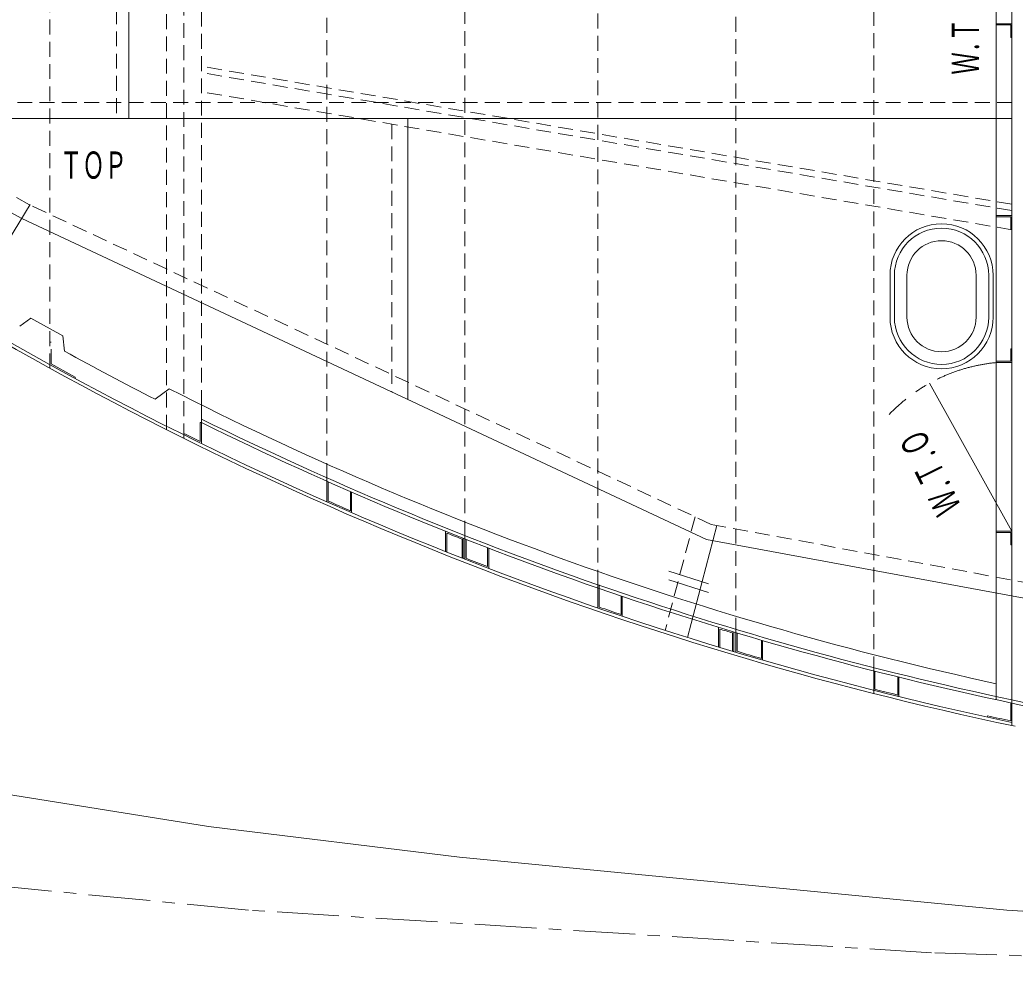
# Model space of a CAD drawing. Units: millimetres, scale not verified. Extents: x -28714 to 28714, y -20310 to 20310.
# Drawn here: x -16330 to -12307, y -4566 to -674 of the extents above; entities that cross this region are included whole.
import ezdxf
from ezdxf.enums import TextEntityAlignment as Align

# ---------------------------------------------------------------- set-up
doc = ezdxf.new("R2010")
doc.units = ezdxf.units.MM
doc.header["$LTSCALE"] = 50
doc.linetypes.add('CHAIN1', pattern=[8, 5, -1, 1, -1])
doc.linetypes.add('DASHED1', pattern=[1.8, 1.2, -0.6])
for name, color, linetype, lineweight in [('0-0_0', 3, 'Continuous', 18), ('0-1', 4, 'CHAIN1', 18), ('0-2_寸法', 2, 'Continuous', 18)]:
    doc.layers.add(name, color=color, linetype=linetype, lineweight=lineweight)
doc.styles.add('ＭＳ ゴシック', font='')
doc.styles.get('ＭＳ ゴシック').set_extended_font_data('MS Gothic')

msp = doc.modelspace()

# ---------------------------------------------------------------- linework, layer by layer
at = {"layer": '0-0_0'}
for p, q in [((-12319.71, -3528.35), (-12319.71, 2960.92)), ((-12383.21, -3423.87), (-12383.21, 2804.43)), ((-15888.76, 448.98), (-15888.76, -1072.52)), ((-12319.71, -1072.52), (-17065.55, -1072.52)), ((-14762.03, -1072.52), (-14762.03, -2209.25)), ((-16554.45, -1858.25), (-16288.58, -1421.22)), ((-12812.59, -1707.18), (-12812.59, -1876.99)), ((-12794.81, -1707.18), (-12794.81, -1876.99)), ((-12744.01, -1707.18), (-12744.01, -1876.99)), ((-12464.61, -1707.18), (-12464.61, -1876.99)), ((-12413.81, -1707.18), (-12413.81, -1876.99)), ((-12396.03, -1707.18), (-12396.03, -1876.99)), ((-16203.09, -1977.6), (-16208.17, -1977.6)), ((-16105.63, -2119.11), (-16105.63, -2124.89)), ((-15783.02, -2208.62), (-15726.48, -2166.19)), ((-12319.71, -2741.84), (-12653.48, -2144.17)), ((-15595.27, -2232.1), (-15595.27, -2387.83)), ((-15600.35, -2379.68), (-15600.35, -2302.93)), ((-15595.27, -2302.93), (-15600.35, -2302.93)), ((-15088.29, -2526.4), (-15088.29, -2623.63)), ((-15083.21, -2542.55), (-15083.21, -2620.32)), ((-14993.64, -2659.43), (-14993.64, -2581.9)), ((-14988.56, -2584.11), (-14988.56, -2667.16)), ((-13512.06, -2719.02), (-13631.55, -3171.84)), ((-14608.86, -2824.58), (-14608.86, -2742.49)), ((-14603.78, -2750.04), (-14603.78, -2826.59)), ((-14542.46, -2850.78), (-14542.46, -2774.37)), ((-14537.38, -2770.91), (-14537.38, -2852.77)), ((-14531.09, -2759.74), (-14531.09, -2855.22)), ((-14526.01, -2775.38), (-14526.01, -2851.76)), ((-14439.14, -2885.33), (-14439.14, -2809.15)), ((-14434.06, -2811.11), (-14434.06, -2892.71)), ((-13706.9, -2903.42), (-13546.03, -2954.51)), ((-13992.96, -2958.82), (-13992.96, -3052.87)), ((-13987.88, -2958.82), (-13987.88, -3049.25)), ((-13706.9, -2938.54), (-13546.03, -2989.63)), ((-13899.83, -3079.21), (-13899.83, -3004.15)), ((-13894.75, -3005.87), (-13894.75, -3086.28)), ((-13506.13, -3210.61), (-13506.13, -3130.95)), ((-13501.05, -3137.81), (-13501.05, -3211.83)), ((-13449.04, -3227.83), (-13449.04, -3153.57)), ((-13443.96, -3149.8), (-13443.96, -3229.29)), ((-13435.77, -3152.26), (-13435.77, -3231.8)), ((-13430.69, -3153.78), (-13430.69, -3228.01)), ((-13332.55, -3256.86), (-13332.55, -3182.8)), ((-13327.47, -3184.28), (-13327.47, -3263.62)), ((-12878.57, -3385.56), (-12878.57, -3307.48)), ((-12873.49, -3308.62), (-12873.49, -3381.61)), ((-12781.47, -3404.62), (-12781.47, -3331.36)), ((-12776.39, -3332.62), (-12776.39, -3411.1)), ((-12324.79, -3436.41), (-12324.79, -3509.11)), ((-12419.85, -3493.88), (-12418.53, -3488.97))]:
    msp.add_line(p, q, dxfattribs=at)
at = {"layer": '0-0_0', "color": 1, "linetype": 'DASHED1'}
for p, q in [((-12878.57, -3398.67), (-12878.57, 2844.22)), ((-13435.77, -3152.26), (-13435.77, 2531.5)), ((-13992.96, -2958.82), (-13992.96, 2417.81)), ((-14531.09, -2759.74), (-14531.09, 2150.68)), ((-15088.29, -2526.4), (-15088.29, 2083.06)), ((-15666.39, -2366.94), (-15666.39, 1798.31)), ((-15737.51, -2331.41), (-15737.51, 1762.74)), ((-15595.27, -2231.17), (-15595.27, 1677.65)), ((-16208.17, -2083.33), (-16208.17, 1528.88)), ((-15939.56, 448.98), (-15939.56, -1072.52)), ((-16291.19, -1421.86), (-18459.75, -241.07)), ((-12319.71, -1419.97), (-15595.27, -862.15)), ((-12319.71, -1445.74), (-15595.27, -887.91)), ((-12319.71, -1523.04), (-15595.27, -965.21)), ((-12319.71, -1009.02), (-17065.55, -1009.02)), ((-14825.53, -1096.29), (-14825.53, -2179.46)), ((-16203.09, -2065.83), (-16203.09, -1977.6)), ((-13600.35, -2684.09), (-13721.51, -3143.24))]:
    msp.add_line(p, q, dxfattribs=at)
at = {"layer": '0-0_0'}
for points in [[(-12058.95, -3052.24), (-13554.47, -2775.76), (-16321.56, -1477.63), (-18526.14, -277.22)], [(-16329.51, -1913.43), (-16285.21, -1880.18), (-16156.05, -1952.53), (-16149.21, -2014.31)], [(-12319.71, -3424.06), (-11301.35, -3651.96), (-10682.33, -3763.14), (-10096.67, -3854.93), (-9552.53, -3937.68), (-9075.85, -3990.31), (-8507.22, -4058.85), (-7962.97, -4114.94), (-7326, -4182.89), (-6231.49, -4267.96), (-5769.28, -4303.88), (-5146.58, -4339.13), (-4612.84, -4365.8)], [(-12319.71, -3437.08), (-11303.86, -3664.41), (-10684.43, -3775.67), (-10098.61, -3867.49), (-9554.18, -3950.27), (-9077.31, -4002.93), (-8508.63, -4071.47), (-7964.29, -4127.57), (-7327.16, -4195.54), (-6232.47, -4280.62), (-5770.13, -4316.55), (-5147.25, -4351.81), (-4613.48, -4378.49)], [(-1845.32, -4565.72), (-4608.92, -4565.72), (-6518, -4545.7), (-9580.17, -4447.28), (-12340.41, -4274.76), (-14552.31, -4060.79), (-15566.91, -3936.48), (-16460.42, -3793.26)]]:
    msp.add_lwpolyline(points, dxfattribs=at)
for points in [[(-12324.79, -745.69), (-12324.79, -694.95), (-12383.21, -694.95), (-12383.21, -689.87), (-12319.71, -689.87), (-12319.71, -745.69)], [(-12324.79, -1520.92), (-12324.79, -1470.19), (-12383.21, -1470.19), (-12383.21, -1465.11), (-12319.71, -1465.11), (-12319.71, -1520.92)], [(-12324.79, -2004.42), (-12324.79, -2055.16), (-12383.21, -2055.16), (-12383.21, -2060.24), (-12319.71, -2060.24), (-12319.71, -2004.42)], [(-12324.79, -2797.65), (-12324.79, -2746.92), (-12383.21, -2746.92), (-12383.21, -2741.84), (-12319.71, -2741.84), (-12319.71, -2797.65)]]:
    msp.add_lwpolyline(points, close=True, dxfattribs=at)
at = {"layer": '0-0_0', "color": 1, "linetype": 'DASHED1'}
msp.add_lwpolyline([(-12060.14, -2987.45), (-13534.89, -2714.8), (-16294.59, -1420.14)], dxfattribs=at)
at = {"layer": '0-0_0'}
for centre, radius, start, end in [((-12604.31, -1707.18), 208.28, 0, 180), ((-12604.31, -1707.18), 190.5, 0, 180), ((-12604.31, -1707.18), 139.7, 0, 180), ((-12604.31, -1707.18), 139.7, 0, 180), ((-9424.88, 10215.8), 14033, 238.65397, 258.09511), ((-9424.88, 10215.8), 14045.7, 238.65397, 258.15897), ((-12604.31, -1876.99), 208.28, 180, 0), ((-12604.31, -1876.99), 190.5, 180, 0), ((-12604.31, -1876.99), 139.7, 180, 0), ((-9424.88, 10215.8), 13956.8, 241.19721, 242.89911), ((-9424.88, 10215.8), 14027.92, 241.10577, 241.55945), ((-9424.88, 10215.8), 13893.3, 243.02696, 257.70574), ((-9424.88, 10215.8), 13944.1, 243.73593, 258.01809), ((-9424.88, 10215.8), 13956.8, 243.76166, 258.02916), ((-9424.88, 10215.8), 14027.92, 243.58084, 243.88164), ((-9424.88, 10215.8), 14027.92, 246.21149, 246.61068), ((-9424.88, 10215.8), 13961.88, 248.22692, 248.49766), ((-9424.88, 10215.8), 14027.92, 248.67601, 249.05639), ((-9424.88, 10215.8), 14027.92, 251.01745, 251.39737), ((-9424.88, 10215.8), 13961.88, 253.02528, 253.24827), ((-9424.88, 10215.8), 14027.92, 253.40769, 253.82549), ((-9424.88, 10215.8), 14027.92, 255.76857, 256.15597), ((-9424.88, 10215.8), 14027.92, 257.67793, 258.06953)]:
    msp.add_arc(centre, radius, start, end, dxfattribs=at)
at = {"layer": '0-0_0', "color": 4, "linetype": 'CHAIN1'}
msp.add_arc((-12319.71, -2741.84), 684.55, 95.32251, 136.39286, dxfattribs=at)
at = {"layer": '0-1'}
msp.add_line((-12644.84, -4447.28), (-15405.08, -4274.76), dxfattribs=at)
for points in [[(-15405.08, -4274.76), (-17616.99, -4060.79), (-18631.58, -3936.48)], [(-7673.59, -4565.72), (-9582.67, -4545.7), (-12644.84, -4447.28)]]:
    msp.add_lwpolyline(points, dxfattribs=at)

# ---------------------------------------------------------------- texts
at = {"layer": '0-2_寸法', "style": 'ＭＳ ゴシック', "width": 0.6}
for s, rotation, p in [('Ｗ.Ｔ', 90, (-12420.04, -895.49)), ('Ｗ.Ｔ.Ｏ', 116.157, (-12492.88, -2628.14))]:
    msp.add_text(s, height=110, rotation=rotation, dxfattribs=at).set_placement(p, align=Align.BOTTOM_LEFT)
msp.add_text('ＴＯＰ', height=110, dxfattribs=at).set_placement((-16167.26, -1349.67), align=Align.BOTTOM_LEFT)

doc.saveas('drawing.dxf')
